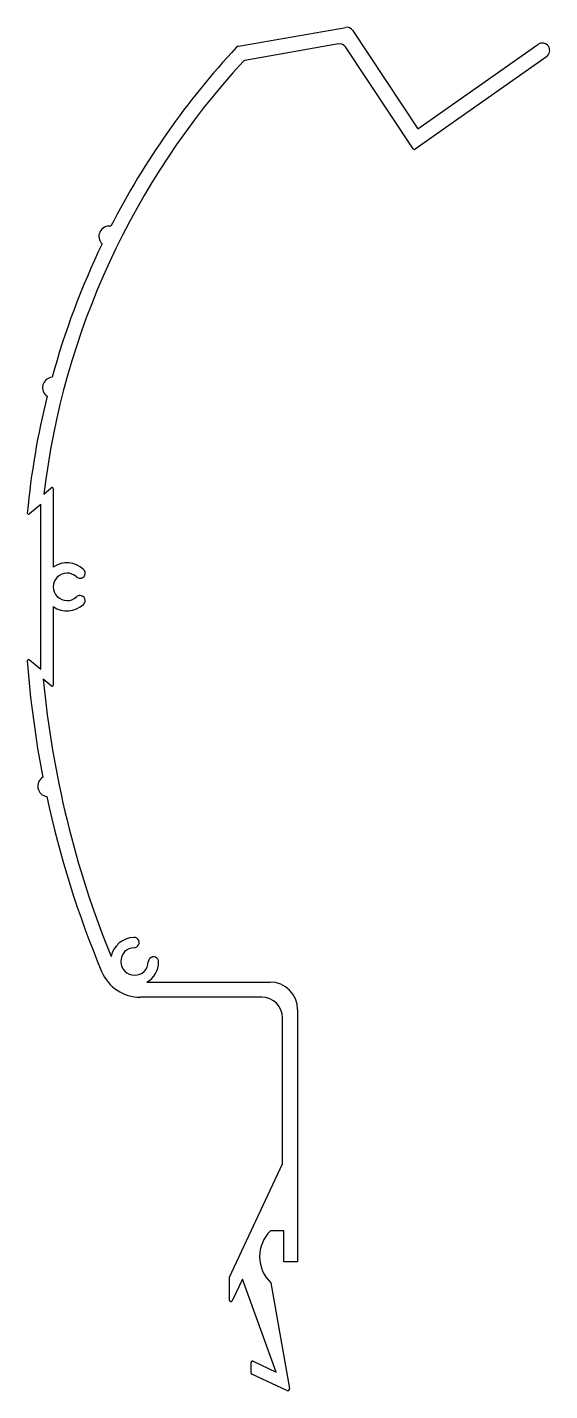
# Model space of a CAD drawing. Extents: x 573 to 649, y -190 to 9.
import ezdxf

# ---------------------------------------------------------------- set-up
doc = ezdxf.new("R2010")
doc.units = 0
doc.header["$LTSCALE"] = 15
doc.layers.get('0').update_dxf_attribs({"linetype": 'CONTINUOUS'})

msp = doc.modelspace()

# ---------------------------------------------------------------- linework, layer by layer
for p, q in [((604.05, 5.94), (619.66, 8.69)), ((620.66, 8.27), (630.16, -6.05)), ((618.62, 6.28), (605, 3.88)), ((630.16, -6.05), (647.59, 6.21)), ((629.47, -8.98), (619.63, 5.85)), ((648.85, 4.41), (629.75, -9.03)), ((575.74, -59.25), (576.79, -58.31)), ((577.12, -58.46), (577.12, -69.85)), ((575.32, -60.74), (573.67, -62.1)), ((575.32, -84.7), (575.32, -60.74)), ((581.01, -73.97), (581.01, -73.97)), ((577.12, -75.59), (577.12, -86.99)), ((573.66, -83.34), (575.32, -84.7)), ((576.79, -87.14), (575.67, -86.14)), ((591.16, -126.78), (591.16, -126.78)), ((590.74, -130.23), (608.65, -130.23)), ((607.45, -132.43), (589.78, -132.43)), ((612.65, -134.23), (612.65, -170.93)), ((610.45, -156.69), (610.45, -135.43)), ((602.76, -173.18), (610.45, -156.69)), ((610.65, -166.43), (608.69, -166.43)), ((610.65, -170.93), (610.65, -166.43)), ((612.65, -170.93), (610.65, -170.93)), ((602.76, -176.53), (602.76, -173.18)), ((604.62, -173.44), (603.14, -176.62)), ((609.55, -186.97), (604.62, -173.44)), ((608.78, -173.99), (611.49, -189.35)), ((605.89, -187.12), (605.89, -185.58)), ((606.18, -185.4), (609.55, -186.97)), ((611.07, -189.66), (606.01, -187.3))]:
    msp.add_line(p, q)
for centre, radius, start, end in [((619.83, 7.71), 1, 34.0659, 100), ((618.8, 5.29), 1, 33.57, 100), ((648.22, 5.31), 1.1, 305.13, 125.13), ((687.92, -72.72), 115.09, 136.9863, 152.8714), ((604.14, 5.45), 0.5, 100, 136.9863), ((687.92, -72.72), 112.99, 137.4265, 173.1549), ((605.08, 3.38), 0.5, 100, 137.4265), ((629.63, -8.87), 0.2, 213.57, 305.13), ((585.25, -21.72), 1.5, 80.6061, 226.5647), ((687.92, -72.72), 115.09, 154.2995, 164.6342), ((577.05, -43.72), 1.5, 93.8041, 236.8809), ((687.92, -72.72), 115.09, 166.0508, 174.6189), ((576.92, -58.46), 0.2, 360, 132.1086), ((573.54, -61.95), 0.2, 174.7829, 309.4272), ((579.12, -72.72), 3.5, 46.6582, 124.8499), ((579.12, -72.72), 2, 46.6582, 313.3418), ((581.01, -70.72), 0.75, 226.6582, 270), ((581.01, -70.72), 0.75, 270, 46.6582), ((579.12, -72.72), 3.5, 235.1501, 313.3418), ((581.01, -74.72), 0.75, 90, 133.3418), ((581.01, -74.72), 0.75, 313.3418, 90), ((573.54, -83.5), 0.2, 50.6444, 183.7929), ((718.08, -72.72), 145.15, 184.2624, 191.0039), ((718.08, -72.72), 143.05, 185.3847, 202.0751), ((576.92, -86.99), 0.2, 228.56, 0), ((576.36, -101.72), 1.5, 120.3458, 262.7831), ((718.08, -72.72), 145.15, 192.125, 202.6776), ((588.94, -127.23), 3.5, 91.6582, 167.6493), ((588.86, -124.48), 0.75, 315, 91.6582), ((588.94, -127.23), 2, 91.6582, 358.3418), ((588.86, -124.48), 0.75, 271.6582, 315), ((591.69, -127.31), 0.75, 135, 178.3418), ((591.69, -127.31), 0.75, 358.3418, 135), ((589.78, -126.33), 6.1, 202.6776, 270), ((588.94, -127.23), 3.5, 301.0027, 358.3418), ((608.65, -134.23), 4, 0, 90), ((607.45, -135.43), 3, 0, 90), ((612.4, -170.17), 5.27, 134.7488, 226.5237), ((602.96, -176.53), 0.2, 180, 335), ((606.09, -185.58), 0.2, 65, 180), ((606.09, -187.12), 0.2, 180, 245), ((611.19, -189.39), 0.3, 245, 6.9544)]:
    msp.add_arc(centre, radius, start, end)

doc.saveas('drawing.dxf')
